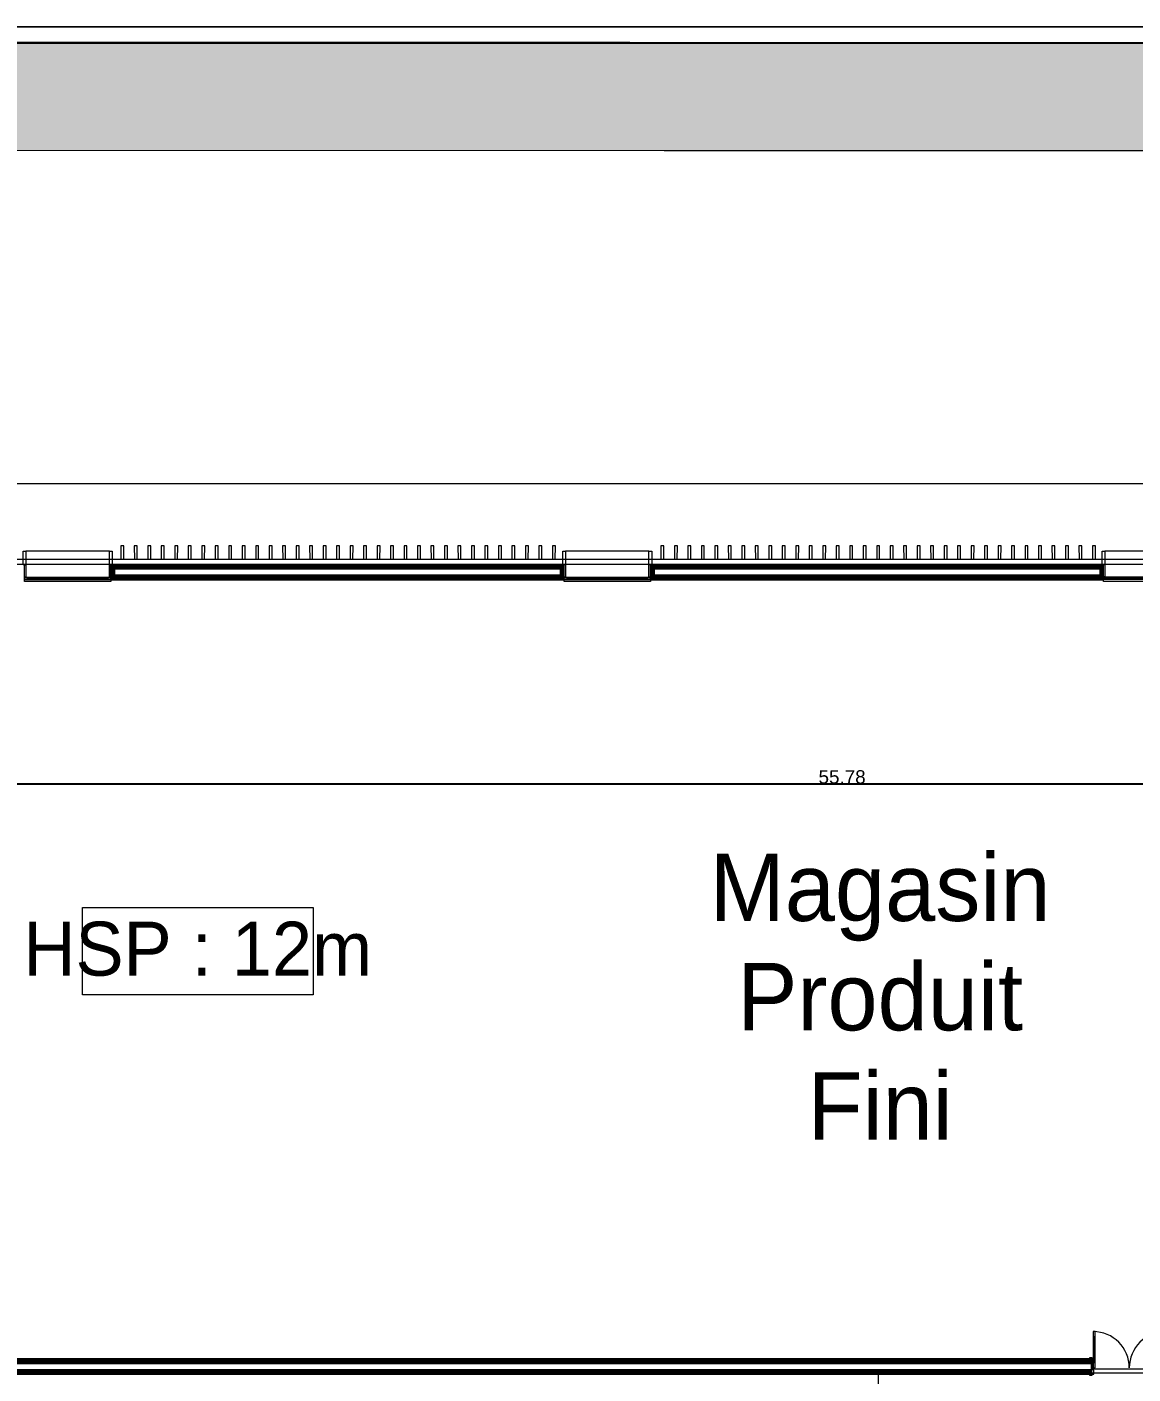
# Model space of a CAD drawing. Header units: millimetres. Extents: x -284281 to 1648660, y -821378 to -151356.
# Drawn here: x -250547 to -230042, y -188411 to -163438 of the extents above; entities that cross this region are included whole.
import ezdxf

# ---------------------------------------------------------------- set-up
doc = ezdxf.new("R2010")
doc.units = ezdxf.units.MM
doc.header["$MEASUREMENT"] = 0
doc.set_wipeout_variables(frame=1)
doc.linetypes.add('Traits', pattern=[282.222223, 141.111112, -141.111112])
doc.linetypes.add('Wipeout_Contour', pattern=[1000, 0, -1000])
doc.layers.get('Defpoints').update_dxf_attribs({"color": 250})
for name, color, linetype in [('Cotations - 1_100', 7, 'Continuous'), ('Divers - Dessin général', 7, 'Continuous'), ('Fenêtres ARCHICAD', 7, 'Continuous'), ('Hachure', 7, 'Continuous'), ('Nouveau_0', 7, 'Continuous'), ('Portes ARCHICAD', 7, 'Continuous'), ('Sols_ Dalles', 7, 'Continuous'), ('TopoAlt', 7, 'Continuous')]:
    doc.layers.add(name, color=color, linetype=linetype)
doc.styles.add('STYLE_GENERE_1', font='AGENCYR.TTF')
doc.styles.add('STYLE_GENERE_2', font='arial.ttf')
doc.dimstyles.new('STYLE_GENERE__1', dxfattribs={"dimtxt": 250, "dimasz": 190, "dimexe": 0.18, "dimexo": 0.0625, "dimgap": 0, "dimtad": 1, "dimtih": 1, "dimtoh": 1, "dimlfac": 0.001, "dimzin": 0, "dimdsep": 46, "dimtxsty": 'STYLE_GENERE_2', "dimblk": 'ARROWHEAD_6', "dimblk1": 'ARROWHEAD_6', "dimblk2": 'ARROWHEAD_6', "dimcen": 0.09, "dimse1": 1, "dimse2": 1, "dimclrd": 7, "dimclre": 7, "dimclrt": 7, "dimazin": 0, "dimtfac": 1, "dimtdec": 4, "dimtmove": 0, "dimatfit": 3, "dimfxl": 1, "dimtolj": 1, "dimtzin": 0, "dimarcsym": 0})
pattern_1 = [(45, (0, 175), (-55.68466, 55.68466), [0, -52.5, 0, -78.75]), (110, (175, 175), (74.000794, 26.934086), [0, -38.5, 0, -66.5])]
pattern_2 = [(45, (0, 0), (-7.0710678, 7.0710678), [])]

# ---------------------------------------------------------------- blocks, each defined once
blk = doc.blocks.new('Dalle_15_1', base_point=(153176, -163719))
at = {"linetype": 'Continuous', "lineweight": 0, "true_color": 0x90b349}
blk.add_hatch(color=55, dxfattribs=at).paths.add_polyline_path([(153176, -163719), (153156, -271725), (155117, -271706), (155135, -165720), (251905, -165737), (251887, -265587), (253887, -265588), (253906, -163738)])
at = {"color": 7, "linetype": 'Continuous', "lineweight": 5, "flags": 128}
blk.add_lwpolyline([(153176, -163719), (153156, -271725), (155117, -271706), (155135, -165720), (251905, -165737), (251887, -265587), (253887, -265588), (253906, -163738)], close=True, dxfattribs=at)
blk = doc.blocks.new('Fenêtre 25')
at = {"layer": 'Fenêtres ARCHICAD', "color": 7, "linetype": 'Continuous', "lineweight": 5}
for p, q in [((-800, 0), (-800, 33)), ((-800, 33), (800, 33)), ((800, 33), (800, 0)), ((-800, -30), (800, -30)), ((-800, -280), (-800, -50)), ((-800, -50), (-775, -50)), ((-800, -195), (-800, -265)), ((-800, -195), (-800, -265)), ((-800, -195), (-800, -265)), ((-800, -195), (-800, -265)), ((-775, -50), (-775, -280)), ((775, -280), (775, -50)), ((775, -50), (800, -50)), ((800, -50), (800, -280)), ((800, -195), (800, -265)), ((800, -195), (800, -265)), ((800, -195), (800, -265)), ((800, -195), (800, -265)), ((-825, -530), (-825, -280)), ((-825, -280), (-775, -280)), ((-825, -280), (-800, -280)), ((-825, -280), (-800, -280)), ((-800, -265), (-800, -280)), ((-800, -265), (-800, -280)), ((-775, -280), (-800, -280)), ((-775, -280), (-775, -530)), ((800, -280), (775, -280)), ((775, -280), (825, -280)), ((775, -530), (775, -280)), ((800, -265), (800, -280)), ((800, -265), (800, -280)), ((800, -280), (825, -280)), ((800, -280), (825, -280)), ((825, -280), (825, -530)), ((-775, -530), (-825, -530)), ((-775, -530), (775, -530)), ((825, -530), (775, -530))]:
    blk.add_line(p, q, dxfattribs=at)
at = {"layer": 'Fenêtres ARCHICAD', "color": 7, "linetype": 'Traits', "lineweight": 5}
blk.add_line((-800, 0), (800, 0), dxfattribs=at)
at = {"color": 254, "linetype": 'Wipeout_Contour', "lineweight": 0, "ltscale": 3003.33026}
blk.add_wipeout([(-750, 0), (-750, -50), (750, -50), (750, 0)], dxfattribs=at).dxf.layer = 'Fenêtres ARCHICAD'
at = {"layer": 'Fenêtres ARCHICAD', "color": 7, "linetype": 'Continuous', "lineweight": 5}
for p, q in [((-800, 0), (-750, 0)), ((-800, 0), (-800, -15)), ((-800, 0), (-800, -15)), ((-750, 0), (-750, -50)), ((-750, 0), (750, 0)), ((750, -50), (750, 0)), ((750, 0), (800, 0)), ((800, 0), (800, -15)), ((800, 0), (800, -15)), ((-800, -15), (-800, -50)), ((-800, -15), (-800, -50)), ((-750, -50), (-800, -50)), ((-800, -50), (-800, -85)), ((-800, -50), (-800, -85)), ((-800, -85), (-800, -195)), ((-800, -85), (-800, -195)), ((-800, -85), (-800, -195)), ((-800, -85), (-800, -195)), ((-750, -25), (750, -25)), ((750, -50), (-750, -50)), ((800, -50), (750, -50)), ((800, -15), (800, -50)), ((800, -15), (800, -50)), ((800, -50), (800, -85)), ((800, -50), (800, -85)), ((800, -85), (800, -195)), ((800, -85), (800, -195)), ((800, -85), (800, -195)), ((800, -85), (800, -195))]:
    blk.add_line(p, q, dxfattribs=at)
blk = doc.blocks.new('Mur_1_1', base_point=(162861, -173411))
at = {"color": 254, "linetype": 'Wipeout_Contour', "lineweight": 0, "ltscale": 1003712.841546523}
blk.add_wipeout([(177139, -173408), (177139, -173423), (185539, -173421), (185539, -173406)], dxfattribs=at)
at = {"color": 254, "linetype": 'Wipeout_Contour', "lineweight": 0, "ltscale": 1032981.231617346}
blk.add_wipeout([(187139, -173406), (187139, -173421), (195539, -173420), (195539, -173405)], dxfattribs=at)
at = {"linetype": 'Continuous', "lineweight": 5, "true_color": 0x5f5f5f}
h = blk.add_hatch(dxfattribs=at)
h.set_pattern_fill('ENDUIT_0001', color=251, style=0, pattern_type=2)
h.set_pattern_definition(pattern_1)
h.paths.add_polyline_path([(177139, -173408), (177139, -173423), (185539, -173421), (185539, -173406)])
h = blk.add_hatch(dxfattribs=at)
h.set_pattern_fill('ENDUIT_0001', color=251, style=0, pattern_type=2)
h.set_pattern_definition(pattern_1)
h.paths.add_polyline_path([(187139, -173406), (187139, -173421), (195539, -173420), (195539, -173405)])
at = {"color": 254, "linetype": 'Wipeout_Contour', "lineweight": 0, "ltscale": 1003829.269942203}
blk.add_wipeout([(177139, -173423), (177209, -173493), (185469, -173491), (185539, -173421)], dxfattribs=at)
at = {"color": 254, "linetype": 'Wipeout_Contour', "lineweight": 0, "ltscale": 1033094.421917704}
blk.add_wipeout([(187139, -173421), (187209, -173491), (195469, -173490), (195539, -173420)], dxfattribs=at)
at = {"linetype": 'Continuous', "lineweight": 5, "true_color": 0x5f5f5f}
h = blk.add_hatch(dxfattribs=at)
h.set_pattern_fill('BRIQUES_TERRE_CUITE__INT_97', color=251, style=0, pattern_type=2)
h.set_pattern_definition(pattern_2)
h.paths.add_polyline_path([(177139, -173423), (177209, -173493), (185469, -173491), (185539, -173421)])
h = blk.add_hatch(dxfattribs=at)
h.set_pattern_fill('BRIQUES_TERRE_CUITE__INT_97', color=251, style=0, pattern_type=2)
h.set_pattern_definition(pattern_2)
h.paths.add_polyline_path([(187139, -173421), (187209, -173491), (195469, -173490), (195539, -173420)])
at = {"color": 254, "linetype": 'Wipeout_Contour', "lineweight": 0, "ltscale": 1004077.109057193}
blk.add_wipeout([(177209, -173493), (177209, -173603), (185469, -173601), (185469, -173491)], dxfattribs=at)
at = {"color": 254, "linetype": 'Wipeout_Contour', "lineweight": 0, "ltscale": 1033335.302402784}
blk.add_wipeout([(187209, -173491), (187209, -173601), (195469, -173600), (195469, -173490)], dxfattribs=at)
at = {"color": 254, "linetype": 'Wipeout_Contour', "lineweight": 0, "ltscale": 1004445.940212036}
blk.add_wipeout([(185539, -173671), (177139, -173673), (177139, -173688), (185539, -173686)], dxfattribs=at)
at = {"color": 254, "linetype": 'Wipeout_Contour', "lineweight": 0, "ltscale": 1033693.572481308}
blk.add_wipeout([(195539, -173670), (187139, -173671), (187139, -173686), (195539, -173685)], dxfattribs=at)
at = {"linetype": 'Continuous', "lineweight": 5, "true_color": 0x5f5f5f}
h = blk.add_hatch(dxfattribs=at)
h.set_pattern_fill('ENDUIT_0001', color=251, style=0, pattern_type=2)
h.set_pattern_definition(pattern_1)
h.paths.add_polyline_path([(185539, -173671), (177139, -173673), (177139, -173688), (185539, -173686)])
h = blk.add_hatch(dxfattribs=at)
h.set_pattern_fill('ENDUIT_0001', color=251, style=0, pattern_type=2)
h.set_pattern_definition(pattern_1)
h.paths.add_polyline_path([(195539, -173670), (187139, -173671), (187139, -173686), (195539, -173685)])
at = {"color": 254, "linetype": 'Wipeout_Contour', "lineweight": 0, "ltscale": 1004328.334664358}
blk.add_wipeout([(185539, -173601), (177139, -173603), (177139, -173673), (185539, -173671)], dxfattribs=at)
at = {"color": 254, "linetype": 'Wipeout_Contour', "lineweight": 0, "ltscale": 1033579.295233603}
blk.add_wipeout([(195539, -173600), (187139, -173601), (187139, -173671), (195539, -173670)], dxfattribs=at)
at = {"linetype": 'Continuous', "lineweight": 5, "true_color": 0x5f5f5f}
h = blk.add_hatch(dxfattribs=at)
h.set_pattern_fill('BRIQUES_TERRE_CUITE__INT_97', color=251, style=0, pattern_type=2)
h.set_pattern_definition(pattern_2)
h.paths.add_polyline_path([(185539, -173601), (177139, -173603), (177139, -173673), (185539, -173671)])
h = blk.add_hatch(dxfattribs=at)
h.set_pattern_fill('BRIQUES_TERRE_CUITE__INT_97', color=251, style=0, pattern_type=2)
h.set_pattern_definition(pattern_2)
h.paths.add_polyline_path([(195539, -173600), (187139, -173601), (187139, -173671), (195539, -173670)])
at = {"color": 254, "linetype": 'Wipeout_Contour', "lineweight": 0, "ltscale": 991996.255875}
blk.add_wipeout([(177209, -173493), (177139, -173423), (177139, -173603), (177209, -173603)], dxfattribs=at)
at = {"color": 254, "linetype": 'Wipeout_Contour', "lineweight": 0, "ltscale": 1016063.892087777}
blk.add_wipeout([(185469, -173491), (185469, -173601), (185539, -173601), (185539, -173421)], dxfattribs=at)
at = {"color": 254, "linetype": 'Wipeout_Contour', "lineweight": 0, "ltscale": 1020951.550281515}
blk.add_wipeout([(187209, -173491), (187139, -173421), (187139, -173601), (187209, -173601)], dxfattribs=at)
at = {"color": 254, "linetype": 'Wipeout_Contour', "lineweight": 0, "ltscale": 1045627.528811867}
blk.add_wipeout([(195469, -173490), (195469, -173600), (195539, -173600), (195539, -173420)], dxfattribs=at)
at = {"linetype": 'Continuous', "lineweight": 5, "true_color": 0x5f5f5f}
h = blk.add_hatch(dxfattribs=at)
h.set_pattern_fill('BRIQUES_TERRE_CUITE__INT_97', color=251, style=0, pattern_type=2)
h.set_pattern_definition(pattern_2)
h.paths.add_polyline_path([(177209, -173493), (177139, -173423), (177139, -173603), (177209, -173603)])
h = blk.add_hatch(dxfattribs=at)
h.set_pattern_fill('BRIQUES_TERRE_CUITE__INT_97', color=251, style=0, pattern_type=2)
h.set_pattern_definition(pattern_2)
h.paths.add_polyline_path([(185469, -173491), (185469, -173601), (185539, -173601), (185539, -173421)])
h = blk.add_hatch(dxfattribs=at)
h.set_pattern_fill('BRIQUES_TERRE_CUITE__INT_97', color=251, style=0, pattern_type=2)
h.set_pattern_definition(pattern_2)
h.paths.add_polyline_path([(187209, -173491), (187139, -173421), (187139, -173601), (187209, -173601)])
h = blk.add_hatch(dxfattribs=at)
h.set_pattern_fill('BRIQUES_TERRE_CUITE__INT_97', color=251, style=0, pattern_type=2)
h.set_pattern_definition(pattern_2)
h.paths.add_polyline_path([(195469, -173490), (195469, -173600), (195539, -173600), (195539, -173420)])
at = {"color": 7, "linetype": 'Continuous', "lineweight": 5}
for p, q in [((177164, -173408), (177139, -173408)), ((177139, -173423), (177139, -173408)), ((185539, -173421), (177139, -173423)), ((177139, -173493), (177139, -173423)), ((177139, -173493), (177139, -173423)), ((177139, -173603), (177139, -173493)), ((177139, -173603), (177139, -173493)), ((185469, -173491), (177209, -173493)), ((177209, -173493), (177209, -173603)), ((185469, -173491), (185469, -173601)), ((185539, -173406), (185514, -173406)), ((185539, -173421), (185539, -173406)), ((185539, -173491), (185539, -173421)), ((185539, -173491), (185539, -173421)), ((185539, -173601), (185539, -173491)), ((185539, -173601), (185539, -173491)), ((187164, -173406), (187139, -173406)), ((187139, -173421), (187139, -173406)), ((195539, -173420), (187139, -173421)), ((187139, -173491), (187139, -173421)), ((187139, -173491), (187139, -173421)), ((187139, -173601), (187139, -173491)), ((187139, -173601), (187139, -173491)), ((195469, -173490), (187209, -173491)), ((187209, -173491), (187209, -173601)), ((195469, -173490), (195469, -173600)), ((195539, -173405), (195514, -173405)), ((195539, -173420), (195539, -173405)), ((195539, -173490), (195539, -173420)), ((195539, -173490), (195539, -173420)), ((195539, -173600), (195539, -173490)), ((195539, -173600), (195539, -173490)), ((177139, -173638), (177139, -173603)), ((177139, -173673), (177139, -173638)), ((177139, -173673), (185539, -173671)), ((177139, -173688), (177139, -173673)), ((185469, -173601), (177209, -173603)), ((185539, -173636), (185539, -173601)), ((185539, -173671), (185539, -173636)), ((185539, -173686), (185539, -173671)), ((187139, -173636), (187139, -173601)), ((187139, -173671), (187139, -173636)), ((187139, -173671), (195539, -173670)), ((187139, -173686), (187139, -173671)), ((195469, -173600), (187209, -173601)), ((195539, -173635), (195539, -173600)), ((195539, -173670), (195539, -173635)), ((195539, -173685), (195539, -173670))]:
    blk.add_line(p, q, dxfattribs=at)
at = {"color": 7, "linetype": 'Continuous', "lineweight": 5, "flags": 128}
for points in [[(185539, -173406), (177139, -173408)], [(195539, -173405), (187139, -173406)], [(177139, -173688), (185539, -173686)], [(187139, -173686), (195539, -173685)]]:
    blk.add_lwpolyline(points, dxfattribs=at)
at = {"layer": 'Fenêtres ARCHICAD', "color": 7, "linetype": 'Continuous', "lineweight": 5, "zscale": 1000, "rotation": 180.0105654490006}
for p in [(176339, -173688), (186339, -173686), (196339, -173684)]:
    blk.add_blockref('Fenêtre 25', p, dxfattribs=at)
blk = doc.blocks.new('Porte double 25_2')
at = {"layer": 'Portes ARCHICAD', "color": 7, "linetype": 'Continuous', "lineweight": 5}
for p, q in [((-672, 672), (-672, 572)), ((-632, 672), (-672, 672)), ((-672, 572), (-632, 572)), ((-652, 572), (-652, 100)), ((-632, 572), (-632, 672)), ((632, 572), (632, 672)), ((632, 672), (672, 672)), ((672, 572), (632, 572)), ((652, 572), (652, 100)), ((672, 672), (672, 572)), ((-687, 184), (-737, 184)), ((-737, 184), (-737, 165)), ((-737, 165), (-687, 165)), ((-700, 165), (-737, 165)), ((-700, 165), (-737, 165)), ((-675, 165), (-700, 165)), ((-700, 165), (-700, 0)), ((-700, 150), (-700, 165)), ((-700, 150), (-700, 165)), ((-700, 80), (-700, 150)), ((-700, 80), (-700, 150)), ((-700, 0), (-700, 80)), ((-700, 0), (-700, 80)), ((-700, 0), (-675, 0)), ((-672, 0), (-700, 0)), ((-700, 0), (-700, -115)), ((-700, -30), (-700, 0)), ((-700, -30), (-700, 0)), ((-687, 165), (-687, 184)), ((-675, 0), (-675, 165)), ((-632, 100), (-672, 100)), ((-672, 100), (-672, 0)), ((-672, -40), (-672, 0)), ((-672, 0), (-632, 0)), ((-632, 0), (-632, 100)), ((632, 0), (632, 100)), ((632, 100), (672, 100)), ((672, 0), (632, 0)), ((672, 100), (672, 0)), ((700, 0), (672, 0)), ((672, 0), (672, -40)), ((700, 165), (675, 165)), ((675, 165), (675, 0)), ((675, 0), (700, 0)), ((737, 184), (687, 184)), ((687, 184), (687, 165)), ((687, 165), (737, 165)), ((700, 0), (700, 165)), ((700, 150), (700, 165)), ((700, 150), (700, 165)), ((700, 165), (737, 165)), ((700, 165), (737, 165)), ((700, 80), (700, 150)), ((700, 80), (700, 150)), ((700, 0), (700, 80)), ((700, 0), (700, 80)), ((700, -115), (700, 0)), ((700, -30), (700, 0)), ((700, -30), (700, 0)), ((737, 165), (737, 184)), ((-687, -115), (-737, -115)), ((-737, -115), (-737, -134)), ((-700, -115), (-737, -115)), ((-700, -115), (-737, -115)), ((-737, -134), (-687, -134)), ((-700, -100), (-700, -30)), ((-700, -100), (-700, -30)), ((-700, -115), (-700, -100)), ((-700, -115), (-700, -100)), ((-700, -115), (-660, -115)), ((-687, -134), (-687, -115)), ((-660, -40), (-672, -40)), ((-660, -115), (-660, -40)), ((672, -40), (660, -40)), ((660, -40), (660, -115)), ((660, -115), (700, -115)), ((737, -115), (687, -115)), ((687, -115), (687, -134)), ((687, -134), (737, -134)), ((700, -100), (700, -30)), ((700, -100), (700, -30)), ((700, -115), (700, -100)), ((700, -115), (700, -100)), ((700, -115), (737, -115)), ((700, -115), (737, -115)), ((737, -134), (737, -115))]:
    blk.add_line(p, q, dxfattribs=at)
at = {"layer": 'Portes ARCHICAD', "color": 7, "linetype": 'Continuous', "lineweight": 5, "flags": 128}
for points in [[(-672, 572), (-672, 100), (-652, 100), (-652, 572)], [(-652, 572), (-652, 100), (-632, 100), (-632, 572)], [(652, 572), (652, 100), (632, 100), (632, 572)], [(672, 572), (672, 100), (652, 100), (652, 572)]]:
    blk.add_lwpolyline(points, close=True, dxfattribs=at)
at = {"layer": 'Portes ARCHICAD', "color": 7, "linetype": 'Continuous', "lineweight": 5}
for centre, start, end in [((-672, 0), 0, 90), ((672, 0), 90, 180)]:
    blk.add_arc(centre, 672, start, end, dxfattribs=at)
blk = doc.blocks.new('Mur_5_1', base_point=(219206, -188411))
at = {"color": 254, "linetype": 'Wipeout_Contour', "lineweight": 0, "ltscale": 1080712.058958667}
blk.add_wipeout([(191976, -188396), (191976, -188411), (195318, -188411), (195318, -188396)], dxfattribs=at)
at = {"linetype": 'Continuous', "lineweight": 5, "true_color": 0x5f5f5f}
h = blk.add_hatch(dxfattribs=at)
h.set_pattern_fill('ENDUIT_0001', color=251, style=0, pattern_type=2)
h.set_pattern_definition(pattern_1)
h.paths.add_polyline_path([(191976, -188396), (191976, -188411), (195318, -188411), (195318, -188396)])
at = {"color": 254, "linetype": 'Wipeout_Contour', "lineweight": 0, "ltscale": 1080593.521692778}
blk.add_wipeout([(191976, -188326), (191976, -188396), (195318, -188396), (195318, -188326)], dxfattribs=at)
at = {"linetype": 'Continuous', "lineweight": 5, "true_color": 0x5f5f5f}
h = blk.add_hatch(dxfattribs=at)
h.set_pattern_fill('BRIQUES_TERRE_CUITE__INT_97', color=251, style=0, pattern_type=2)
h.set_pattern_definition(pattern_2)
h.paths.add_polyline_path([(191976, -188326), (191976, -188396), (195318, -188396), (195318, -188326)])
at = {"color": 254, "linetype": 'Wipeout_Contour', "lineweight": 0, "ltscale": 1080342.546011002}
blk.add_wipeout([(191976, -188216), (191976, -188326), (195318, -188326), (195318, -188216)], dxfattribs=at)
at = {"color": 7, "linetype": 'Continuous', "lineweight": 5}
for p, q in [((191976, -188396), (195318, -188396)), ((195318, -188411), (195281, -188411)), ((195318, -188411), (195318, -188396))]:
    blk.add_line(p, q, dxfattribs=at)
at = {"color": 7, "linetype": 'Continuous', "lineweight": 5, "flags": 128}
blk.add_lwpolyline([(191976, -188411), (195318, -188411)], dxfattribs=at)
at = {"color": 254, "linetype": 'Wipeout_Contour', "lineweight": 0, "ltscale": 1079973.142520194}
blk.add_wipeout([(191976, -188146), (195318, -188146), (195318, -188131), (191976, -188131)], dxfattribs=at)
at = {"linetype": 'Continuous', "lineweight": 5, "true_color": 0x5f5f5f}
h = blk.add_hatch(dxfattribs=at)
h.set_pattern_fill('ENDUIT_0001', color=251, style=0, pattern_type=2)
h.set_pattern_definition(pattern_1)
h.paths.add_polyline_path([(191976, -188146), (195318, -188146), (195318, -188131), (191976, -188131)])
at = {"color": 254, "linetype": 'Wipeout_Contour', "lineweight": 0, "ltscale": 1080091.616714839}
blk.add_wipeout([(191976, -188146), (191976, -188216), (195318, -188216), (195318, -188146)], dxfattribs=at)
at = {"linetype": 'Continuous', "lineweight": 5, "true_color": 0x5f5f5f}
h = blk.add_hatch(dxfattribs=at)
h.set_pattern_fill('BRIQUES_TERRE_CUITE__INT_97', color=251, style=0, pattern_type=2)
h.set_pattern_definition(pattern_2)
h.paths.add_polyline_path([(191976, -188146), (191976, -188216), (195318, -188216), (195318, -188146)])
at = {"color": 7, "linetype": 'Continuous', "lineweight": 5}
for p, q in [((195318, -188146), (191976, -188146)), ((191976, -188216), (195318, -188216)), ((195318, -188131), (195281, -188131)), ((195318, -188146), (195318, -188131)), ((195318, -188216), (195318, -188146)), ((195318, -188296), (195318, -188216)), ((195318, -188326), (195318, -188296)), ((191976, -188326), (195318, -188326)), ((195318, -188396), (195318, -188326))]:
    blk.add_line(p, q, dxfattribs=at)
at = {"color": 7, "linetype": 'Continuous', "lineweight": 5, "flags": 128}
blk.add_lwpolyline([(195318, -188131), (191976, -188131)], dxfattribs=at)
at = {"layer": 'Portes ARCHICAD', "color": 7, "linetype": 'Continuous', "lineweight": 5, "zscale": 1000}
blk.add_blockref('Porte double 25_2', (196018, -188296), dxfattribs=at)
blk = doc.blocks.new('Mur_53_1', base_point=(152836, -163438))
at = {"layer": 'TopoAlt', "color": 211, "linetype": 'Continuous', "lineweight": 5, "true_color": 0xfe55ff, "flags": 128}
for points in [[(254206, -163438), (153136, -163438)], [(153136, -163738), (253906, -163738)]]:
    blk.add_lwpolyline(points, dxfattribs=at)
blk = doc.blocks.new('Mur_76_1', base_point=(191976, -188411))
at = {"color": 254, "linetype": 'Wipeout_Contour', "lineweight": 0, "ltscale": 1066862.465338736}
blk.add_wipeout([(185576, -188411), (191976, -188411), (191976, -188396), (185576, -188396)], dxfattribs=at)
at = {"linetype": 'Continuous', "lineweight": 5, "true_color": 0x5f5f5f}
h = blk.add_hatch(dxfattribs=at)
h.set_pattern_fill('ENDUIT_0001', color=251, style=0, pattern_type=2)
h.set_pattern_definition(pattern_1)
h.paths.add_polyline_path([(185576, -188411), (191976, -188411), (191976, -188396), (185576, -188396)])
at = {"color": 254, "linetype": 'Wipeout_Contour', "lineweight": 0, "ltscale": 1066742.383042942}
blk.add_wipeout([(185576, -188396), (191976, -188396), (191976, -188326), (185576, -188326)], dxfattribs=at)
at = {"linetype": 'Continuous', "lineweight": 5, "true_color": 0x5f5f5f}
h = blk.add_hatch(dxfattribs=at)
h.set_pattern_fill('BRIQUES_TERRE_CUITE__INT_97', color=251, style=0, pattern_type=2)
h.set_pattern_definition(pattern_2)
h.paths.add_polyline_path([(185576, -188396), (191976, -188396), (191976, -188326), (185576, -188326)])
at = {"color": 254, "linetype": 'Wipeout_Contour', "lineweight": 0, "ltscale": 1066488.133261072}
blk.add_wipeout([(185576, -188326), (191976, -188326), (191976, -188216), (185576, -188216)], dxfattribs=at)
at = {"color": 7, "linetype": 'Continuous', "lineweight": 5}
blk.add_line((185576, -188396), (191976, -188396), dxfattribs=at)
at = {"color": 7, "linetype": 'Continuous', "lineweight": 5, "flags": 128}
blk.add_lwpolyline([(185576, -188411), (191976, -188411)], dxfattribs=at)
at = {"color": 254, "linetype": 'Wipeout_Contour', "lineweight": 0, "ltscale": 1066113.910521441}
blk.add_wipeout([(191976, -188131), (185576, -188131), (185576, -188146), (191976, -188146)], dxfattribs=at)
at = {"linetype": 'Continuous', "lineweight": 5, "true_color": 0x5f5f5f}
h = blk.add_hatch(dxfattribs=at)
h.set_pattern_fill('ENDUIT_0001', color=251, style=0, pattern_type=2)
h.set_pattern_definition(pattern_1)
h.paths.add_polyline_path([(191976, -188131), (185576, -188131), (185576, -188146), (191976, -188146)])
at = {"color": 254, "linetype": 'Wipeout_Contour', "lineweight": 0, "ltscale": 1066233.930703597}
blk.add_wipeout([(185576, -188216), (191976, -188216), (191976, -188146), (185576, -188146)], dxfattribs=at)
at = {"linetype": 'Continuous', "lineweight": 5, "true_color": 0x5f5f5f}
h = blk.add_hatch(dxfattribs=at)
h.set_pattern_fill('BRIQUES_TERRE_CUITE__INT_97', color=251, style=0, pattern_type=2)
h.set_pattern_definition(pattern_2)
h.paths.add_polyline_path([(185576, -188216), (191976, -188216), (191976, -188146), (185576, -188146)])
at = {"color": 7, "linetype": 'Continuous', "lineweight": 5}
for p, q in [((191976, -188146), (185576, -188146)), ((185576, -188216), (191976, -188216)), ((185576, -188326), (191976, -188326))]:
    blk.add_line(p, q, dxfattribs=at)
at = {"color": 7, "linetype": 'Continuous', "lineweight": 5, "flags": 128}
blk.add_lwpolyline([(191976, -188131), (185576, -188131)], dxfattribs=at)
blk = doc.blocks.new('Mur_77_1', base_point=(185576, -188411))
at = {"color": 254, "linetype": 'Wipeout_Contour', "lineweight": 0, "ltscale": 1042079.860614338}
blk.add_wipeout([(185576, -188396), (174190, -188396), (174190, -188411), (185576, -188411)], dxfattribs=at)
at = {"linetype": 'Continuous', "lineweight": 5, "true_color": 0x5f5f5f}
h = blk.add_hatch(dxfattribs=at)
h.set_pattern_fill('ENDUIT_0001', color=251, style=0, pattern_type=2)
h.set_pattern_definition(pattern_1)
h.paths.add_polyline_path([(185576, -188396), (174190, -188396), (174190, -188411), (185576, -188411)])
at = {"color": 254, "linetype": 'Wipeout_Contour', "lineweight": 0, "ltscale": 1041956.902853091}
blk.add_wipeout([(174190, -188396), (185576, -188396), (185576, -188326), (174190, -188326)], dxfattribs=at)
at = {"linetype": 'Continuous', "lineweight": 5, "true_color": 0x5f5f5f}
h = blk.add_hatch(dxfattribs=at)
h.set_pattern_fill('BRIQUES_TERRE_CUITE__INT_97', color=251, style=0, pattern_type=2)
h.set_pattern_definition(pattern_2)
h.paths.add_polyline_path([(174190, -188396), (185576, -188396), (185576, -188326), (174190, -188326)])
at = {"color": 254, "linetype": 'Wipeout_Contour', "lineweight": 0, "ltscale": 1041696.562748765}
blk.add_wipeout([(174190, -188326), (185576, -188326), (185576, -188216), (174190, -188216)], dxfattribs=at)
at = {"color": 7, "linetype": 'Continuous', "lineweight": 5}
blk.add_line((174190, -188396), (185576, -188396), dxfattribs=at)
at = {"color": 7, "linetype": 'Continuous', "lineweight": 5, "flags": 128}
blk.add_lwpolyline([(174190, -188411), (185576, -188411)], dxfattribs=at)
at = {"color": 254, "linetype": 'Wipeout_Contour', "lineweight": 0, "ltscale": 1041313.371365904}
blk.add_wipeout([(174190, -188146), (185576, -188146), (185576, -188131), (174190, -188131)], dxfattribs=at)
at = {"linetype": 'Continuous', "lineweight": 5, "true_color": 0x5f5f5f}
h = blk.add_hatch(dxfattribs=at)
h.set_pattern_fill('ENDUIT_0001', color=251, style=0, pattern_type=2)
h.set_pattern_definition(pattern_1)
h.paths.add_polyline_path([(174190, -188146), (185576, -188146), (185576, -188131), (174190, -188131)])
at = {"color": 254, "linetype": 'Wipeout_Contour', "lineweight": 0, "ltscale": 1041436.268635774}
blk.add_wipeout([(174190, -188216), (185576, -188216), (185576, -188146), (174190, -188146)], dxfattribs=at)
at = {"linetype": 'Continuous', "lineweight": 5, "true_color": 0x5f5f5f}
h = blk.add_hatch(dxfattribs=at)
h.set_pattern_fill('BRIQUES_TERRE_CUITE__INT_97', color=251, style=0, pattern_type=2)
h.set_pattern_definition(pattern_2)
h.paths.add_polyline_path([(174190, -188216), (185576, -188216), (185576, -188146), (174190, -188146)])
at = {"color": 7, "linetype": 'Continuous', "lineweight": 5}
for p, q in [((185576, -188146), (174190, -188146)), ((174190, -188216), (185576, -188216)), ((174190, -188326), (185576, -188326))]:
    blk.add_line(p, q, dxfattribs=at)
at = {"color": 7, "linetype": 'Continuous', "lineweight": 5, "flags": 128}
blk.add_lwpolyline([(185576, -188131), (174190, -188131)], dxfattribs=at)
blk = doc.blocks.new('Tôle profilée 25')
at = {"color": 7, "linetype": 'Continuous', "lineweight": 5}
for p, q in [((0, 8347.3), (0, 8176.5)), ((-250, 8177.5), (-250, 8150)), ((0, 8176.5), (-250, 8177.5)), ((-250, 8150), (-250, 8122.5)), ((-250, 8122.5), (0, 8123.5)), ((0, 8123.5), (0, 7926.5)), ((-250, 7927.5), (-250, 7900)), ((0, 7926.5), (-250, 7927.5)), ((-250, 7900), (-250, 7872.5)), ((-250, 7872.5), (0, 7873.5)), ((0, 7873.5), (0, 7676.5)), ((-250, 7677.5), (-250, 7650)), ((0, 7676.5), (-250, 7677.5)), ((-250, 7650), (-250, 7622.5)), ((-250, 7622.5), (0, 7623.5)), ((0, 7623.5), (0, 7426.5)), ((-250, 7427.5), (-250, 7400)), ((0, 7426.5), (-250, 7427.5)), ((-250, 7400), (-250, 7372.5)), ((-250, 7372.5), (0, 7373.5)), ((0, 7373.5), (0, 7176.5)), ((-250, 7177.5), (-250, 7150)), ((0, 7176.5), (-250, 7177.5)), ((-250, 7150), (-250, 7122.5)), ((-250, 7122.5), (0, 7123.5)), ((0, 7123.5), (0, 6926.5)), ((-250, 6927.5), (-250, 6900)), ((0, 6926.5), (-250, 6927.5)), ((-250, 6900), (-250, 6872.5)), ((-250, 6872.5), (0, 6873.5)), ((0, 6873.5), (0, 6676.5)), ((-250, 6677.5), (-250, 6650)), ((0, 6676.5), (-250, 6677.5)), ((-250, 6650), (-250, 6622.5)), ((-250, 6622.5), (0, 6623.5)), ((0, 6623.5), (0, 6426.5)), ((-250, 6427.5), (-250, 6400)), ((0, 6426.5), (-250, 6427.5)), ((-250, 6400), (-250, 6372.5)), ((-250, 6372.5), (0, 6373.5)), ((0, 6373.5), (0, 6176.5)), ((-250, 6177.5), (-250, 6150)), ((0, 6176.5), (-250, 6177.5)), ((-250, 6150), (-250, 6122.5)), ((-250, 6122.5), (0, 6123.5)), ((0, 6123.5), (0, 5926.5)), ((-250, 5927.5), (-250, 5900)), ((0, 5926.5), (-250, 5927.5)), ((-250, 5900), (-250, 5872.5)), ((-250, 5872.5), (0, 5873.5)), ((0, 5873.5), (0, 5676.5)), ((-250, 5677.5), (-250, 5650)), ((0, 5676.5), (-250, 5677.5)), ((-250, 5650), (-250, 5622.5)), ((-250, 5622.5), (0, 5623.5)), ((0, 5623.5), (0, 5426.5)), ((-250, 5427.5), (-250, 5400)), ((0, 5426.5), (-250, 5427.5)), ((-250, 5400), (-250, 5372.5)), ((-250, 5372.5), (0, 5373.5)), ((0, 5373.5), (0, 5176.5)), ((-250, 5177.5), (-250, 5150)), ((0, 5176.5), (-250, 5177.5)), ((-250, 5150), (-250, 5122.5)), ((-250, 5122.5), (0, 5123.5)), ((0, 5123.5), (0, 4926.5)), ((-250, 4927.5), (-250, 4900)), ((0, 4926.5), (-250, 4927.5)), ((-250, 4900), (-250, 4872.5)), ((-250, 4872.5), (0, 4873.5)), ((0, 4873.5), (0, 4676.5)), ((-250, 4677.5), (-250, 4650)), ((0, 4676.5), (-250, 4677.5)), ((-250, 4650), (-250, 4622.5)), ((-250, 4622.5), (0, 4623.5)), ((0, 4623.5), (0, 4426.5)), ((-250, 4427.5), (-250, 4400)), ((0, 4426.5), (-250, 4427.5)), ((-250, 4400), (-250, 4372.5)), ((-250, 4372.5), (0, 4373.5)), ((0, 4373.5), (0, 4176.5)), ((-250, 4177.5), (-250, 4150)), ((0, 4176.5), (-250, 4177.5)), ((-250, 4150), (-250, 4122.5)), ((-250, 4122.5), (0, 4123.5)), ((0, 4123.5), (0, 3926.5)), ((-250, 3927.5), (-250, 3900)), ((0, 3926.5), (-250, 3927.5)), ((-250, 3900), (-250, 3872.5)), ((-250, 3872.5), (0, 3873.5)), ((0, 3873.5), (0, 3676.5)), ((-250, 3677.5), (-250, 3650)), ((0, 3676.5), (-250, 3677.5)), ((-250, 3650), (-250, 3622.5)), ((-250, 3622.5), (0, 3623.5)), ((0, 3623.5), (0, 3426.5)), ((-250, 3427.5), (-250, 3400)), ((0, 3426.5), (-250, 3427.5)), ((-250, 3400), (-250, 3372.5)), ((-250, 3372.5), (0, 3373.5)), ((0, 3373.5), (0, 3176.5)), ((-250, 3177.5), (-250, 3150)), ((0, 3176.5), (-250, 3177.5)), ((-250, 3150), (-250, 3122.5)), ((-250, 3122.5), (0, 3123.5)), ((0, 3123.5), (0, 2926.5)), ((-250, 2927.5), (-250, 2900)), ((0, 2926.5), (-250, 2927.5)), ((-250, 2900), (-250, 2872.5)), ((-250, 2872.5), (0, 2873.5)), ((0, 2873.5), (0, 2676.5)), ((-250, 2677.5), (-250, 2650)), ((0, 2676.5), (-250, 2677.5)), ((-250, 2650), (-250, 2622.5)), ((-250, 2622.5), (0, 2623.5)), ((0, 2623.5), (0, 2426.5)), ((-250, 2427.5), (-250, 2400)), ((0, 2426.5), (-250, 2427.5)), ((-250, 2400), (-250, 2372.5)), ((-250, 2372.5), (0, 2373.5)), ((0, 2373.5), (0, 2176.5)), ((-250, 2177.5), (-250, 2150)), ((0, 2176.5), (-250, 2177.5)), ((-250, 2150), (-250, 2122.5)), ((-250, 2122.5), (0, 2123.5)), ((0, 2123.5), (0, 1926.5)), ((-250, 1927.5), (-250, 1900)), ((0, 1926.5), (-250, 1927.5)), ((-250, 1900), (-250, 1872.5)), ((-250, 1872.5), (0, 1873.5)), ((0, 1873.5), (0, 1676.5)), ((-250, 1677.5), (-250, 1650)), ((0, 1676.5), (-250, 1677.5)), ((-250, 1650), (-250, 1622.5)), ((-250, 1622.5), (0, 1623.5)), ((0, 1623.5), (0, 1426.5)), ((-250, 1427.5), (-250, 1400)), ((0, 1426.5), (-250, 1427.5)), ((-250, 1400), (-250, 1372.5)), ((-250, 1372.5), (0, 1373.5)), ((0, 1373.5), (0, 1176.5)), ((-250, 1177.5), (-250, 1150)), ((0, 1176.5), (-250, 1177.5)), ((-250, 1150), (-250, 1122.5)), ((-250, 1122.5), (0, 1123.5)), ((0, 1123.5), (0, 926.5)), ((-250, 927.5), (-250, 900)), ((0, 926.5), (-250, 927.5)), ((-250, 900), (-250, 872.5)), ((-250, 872.5), (0, 873.5)), ((0, 873.5), (0, 676.5)), ((-250, 677.5), (-250, 650)), ((0, 676.5), (-250, 677.5)), ((-250, 650), (-250, 622.5)), ((-250, 622.5), (0, 623.5)), ((0, 623.5), (0, 426.5)), ((-250, 427.5), (-250, 400)), ((0, 426.5), (-250, 427.5)), ((-250, 400), (-250, 372.5)), ((-250, 372.5), (0, 373.5)), ((0, 373.5), (0, 176.5)), ((-250, 177.5), (-250, 150)), ((0, 176.5), (-250, 177.5)), ((-250, 150), (-250, 122.5)), ((-250, 122.5), (0, 123.5)), ((0, 123.5), (0, 0))]:
    blk.add_line(p, q, dxfattribs=at)
blk = doc.blocks.new('ARROWHEAD_6')
at = {"color": 0, "linetype": 'Continuous', "lineweight": 0}
for p, q in [((0, 0), (-1, 0)), ((-0.5, -0.5), (0.5, 0.5))]:
    blk.add_line(p, q, dxfattribs=at)
blk = doc.blocks.new('*D1212')
at = {"layer": 'Cotations - 1_100', "color": 7, "linetype": 'Continuous', "lineweight": -2, "transparency": 16777216}
blk.add_line((-262799, -177471), (-207394, -177471), dxfattribs=at)
at = {"layer": 'Defpoints', "color": 0, "linetype": 'Continuous', "transparency": 16777216}
for p in [(-207204, -177471), (-262989, -180911), (-207204, -180905)]:
    blk.add_point(p, dxfattribs=at)
at = {"layer": 'Cotations - 1_100', "color": 7, "linetype": 'Continuous', "lineweight": -2, "transparency": 16777216, "xscale": 190, "yscale": 190, "zscale": 190, "rotation": 180}
blk.add_blockref('ARROWHEAD_6', (-262989, -177471), dxfattribs=at)
at = {"layer": 'Cotations - 1_100', "color": 7, "linetype": 'Continuous', "lineweight": -2, "transparency": 16777216, "xscale": 190, "yscale": 190, "zscale": 190}
blk.add_blockref('ARROWHEAD_6', (-207204, -177471), dxfattribs=at)
at = {"layer": 'Cotations - 1_100', "color": 7, "linetype": 'Continuous', "lineweight": 5, "transparency": 16777216, "insert": (-235436, -177343), "char_height": 250, "attachment_point": 5, "style": 'STYLE_GENERE_2'}
blk.add_mtext('\\A1;55.78', dxfattribs=at)

msp = doc.modelspace()

# ---------------------------------------------------------------- linework, layer by layer
at = {"color": 9, "linetype": 'Continuous', "lineweight": 5}
msp.add_lwpolyline([(-276945.65025, -275935.04226), (-284280.88961, -275935.04226), (-284280.88961, -295062.57111), (-156908.51063, -293826.86817), (-156908.51063, -270902.73426), (-157366.28318, -270902.73426), (-171915.7319, -271040.57524), (-171915.7319, -163437.63526), (-272966.2927, -163437.63526), (-272966.2927, -271040.57524), (-272973.13194, -271040.57524), (-272972.94884, -272000.51928), (-272946.18611, -272000.51417, -0.4094273642)], format="xyb", close=True, dxfattribs=at)
at = {"color": 7, "linetype": 'Continuous', "lineweight": 5}
msp.add_lwpolyline([(-272993.59542, -163719.4882), (-273013.03397, -271660.98042), (-271013.03401, -271661.34059), (-270993.95562, -165719.84833), (-174224.06959, -165737.27506), (-174241.97478, -265587.29374), (-172241.97481, -265587.6539), (-172223.70945, -163737.63526)], close=True, dxfattribs=at)
at = {"layer": 'Hachure', "color": 7, "linetype": 'Continuous', "lineweight": 5, "flags": 128}
msp.add_lwpolyline([(-249517.01811, -179761.68538), (-245243.5139, -179761.68538), (-245243.5139, -181383.31038), (-249517.01811, -181383.31038)], close=True, dxfattribs=at)
at = {"layer": 'Sols_ Dalles', "color": 250, "linetype": 'Continuous', "lineweight": 5, "true_color": 0x1f1f1f}
for points in [[(-181095.89228, -253324.45234), (-181095.89228, -171904.45116), (-265218.49249, -171904.45116), (-265218.49249, -229924.45116), (-265218.49249, -260719.45234)], [(-263861.24443, -259319.45234), (-263861.24443, -231324.45116), (-263861.24443, -173304.45116), (-182495.89228, -173304.45116), (-182495.89228, -253324.45234)], [(-207516.38387, -253304.45116), (-207516.38387, -188319.45234), (-234766.38387, -188319.45234), (-234766.38387, -200289.45116), (-234766.38387, -205804.45116), (-231367.37547, -205804.45116), (-231367.37547, -216804.45116), (-241166.38387, -216804.45116), (-241166.38387, -223804.45116), (-231367.37547, -223804.45116), (-231367.37547, -258558.86328)]]:
    msp.add_lwpolyline(points, dxfattribs=at)
at = {"layer": 'TopoAlt', "color": 211, "linetype": 'Continuous', "lineweight": 5, "true_color": 0xfe55ff}
for points in [[(-171923.65542, -163437.63526), (-272993.65591, -163437.63526)], [(-272993.59869, -163737.63526), (-172223.70945, -163737.63526)]]:
    msp.add_lwpolyline(points, dxfattribs=at)

# ---------------------------------------------------------------- block references
at = {"color": 7, "linetype": 'Continuous', "lineweight": 5}
msp.add_blockref('Dalle_15_1', (-272953.58495, -163719.4954), dxfattribs=at)
at = {"layer": 'TopoAlt', "color": 211, "lineweight": 5, "true_color": 0xfe55ff}
msp.add_blockref('Mur_53_1', (-273293.65591, -163437.63526), dxfattribs=at)

# ---------------------------------------------------------------- texts
at = {"layer": 'Hachure', "color": 250, "linetype": 'Continuous', "lineweight": 5, "true_color": 0x1f1f1f, "insert": (-234730.96784, -181413.44759), "char_height": 1250, "width": 6207.6086504, "attachment_point": 5, "line_spacing_factor": 0.97291, "style": 'STYLE_GENERE_1'}
msp.add_mtext('\\A1;{\\pqc;\\fAgency FB|b0|i0|c0|p34;Magasin Produit Fini}', dxfattribs=at)
at = {"layer": 'Hachure', "color": 250, "linetype": 'Continuous', "lineweight": 5, "true_color": 0x1f1f1f, "insert": (-247380.26601, -180531.95565), "char_height": 1000, "attachment_point": 5, "style": 'STYLE_GENERE_1'}
msp.add_mtext('\\A1;{\\pqc;\\fAgency FB|b0|i0|c0|p34;HSP : \\fAgency FB|b0|i0|c0|p34;12\\fAgency FB|b0|i0|c0|p34;m}', dxfattribs=at)

# ---------------------------------------------------------------- dimensions: what is measured, and where the dimension line sits
at = {"layer": 'Cotations - 1_100', "color": 7, "linetype": 'Continuous', "lineweight": 5}
dim = msp.add_linear_dim(base=(-207203.78973, -177470.56191), p1=(-262988.65028, -180910.54685), p2=(-207203.78973, -180905.40343), dimstyle='STYLE_GENERE__1', dxfattribs=at)
dim.commit()
dim.dimension.update_dxf_attribs({"geometry": '*D1212', "text_midpoint": (-235436.22005, -177470.56191), "dimtype": 160})

# ---------------------------------------------------------------- next in the draw order: block references
at = {"color": 7, "lineweight": 5}
for name, p in [('Mur_1_1', (-263268.65028, -173410.57403)), ('Mur_5_1', (-206923.78973, -188410.57129))]:
    msp.add_blockref(name, p, dxfattribs=at)

# ---------------------------------------------------------------- next in the draw order: block references
at = {"color": 7, "linetype": 'Continuous', "lineweight": 5, "zscale": 1000, "rotation": 270}
for p in [(-248929.22646, -173309.77727), (-238917.60951, -173309.77727)]:
    msp.add_blockref('Tôle profilée 25', p, dxfattribs=at)
at = {"color": 7, "lineweight": 5}
msp.add_blockref('Mur_76_1', (-234153.29814, -188410.57129), dxfattribs=at)

# ---------------------------------------------------------------- next in the draw order: block references
msp.add_blockref('Mur_77_1', (-240553.29814, -188410.57129), dxfattribs=at)

# ---------------------------------------------------------------- next in the draw order: linework, layer by layer
at = {"layer": 'Divers - Dessin général', "color": 14, "linetype": 'Continuous', "lineweight": 5, "true_color": 0x990000}
msp.add_lwpolyline([(-171923.65542, -163437.63526), (-171943.03788, -271067.6377), (-273272.94367, -272027.63374), (-273290.3137, -197317.63509), (-273293.65591, -163437.63526)], close=True, dxfattribs=at)
at = {"layer": 'Nouveau_0', "color": 7, "linetype": 'Continuous', "lineweight": 5}
msp.add_lwpolyline([(-206903.29814, -173395.57011), (-206903.29814, -188395.57011), (-263253.29814, -188395.57011), (-263253.29814, -173395.57011)], close=True, dxfattribs=at)
at = {"layer": 'TopoAlt', "color": 7, "linetype": 'Continuous', "lineweight": 5, "flags": 128}
msp.add_lwpolyline([(-273293.65591, -163437.63526), (-273293.59869, -163737.63526), (-273272.96147, -271934.33653), (-272972.96147, -271934.27931), (-272993.59869, -163737.63526), (-172223.70945, -163737.63526), (-172242.98415, -270769.24799), (-172243.03818, -271069.25262), (-171943.03788, -271067.63769), (-171923.70945, -163737.63526), (-171923.65542, -163437.63526), (-172223.65543, -163437.63526), (-272993.65591, -163437.63526)], close=True, dxfattribs=at)

doc.saveas('drawing.dxf')
